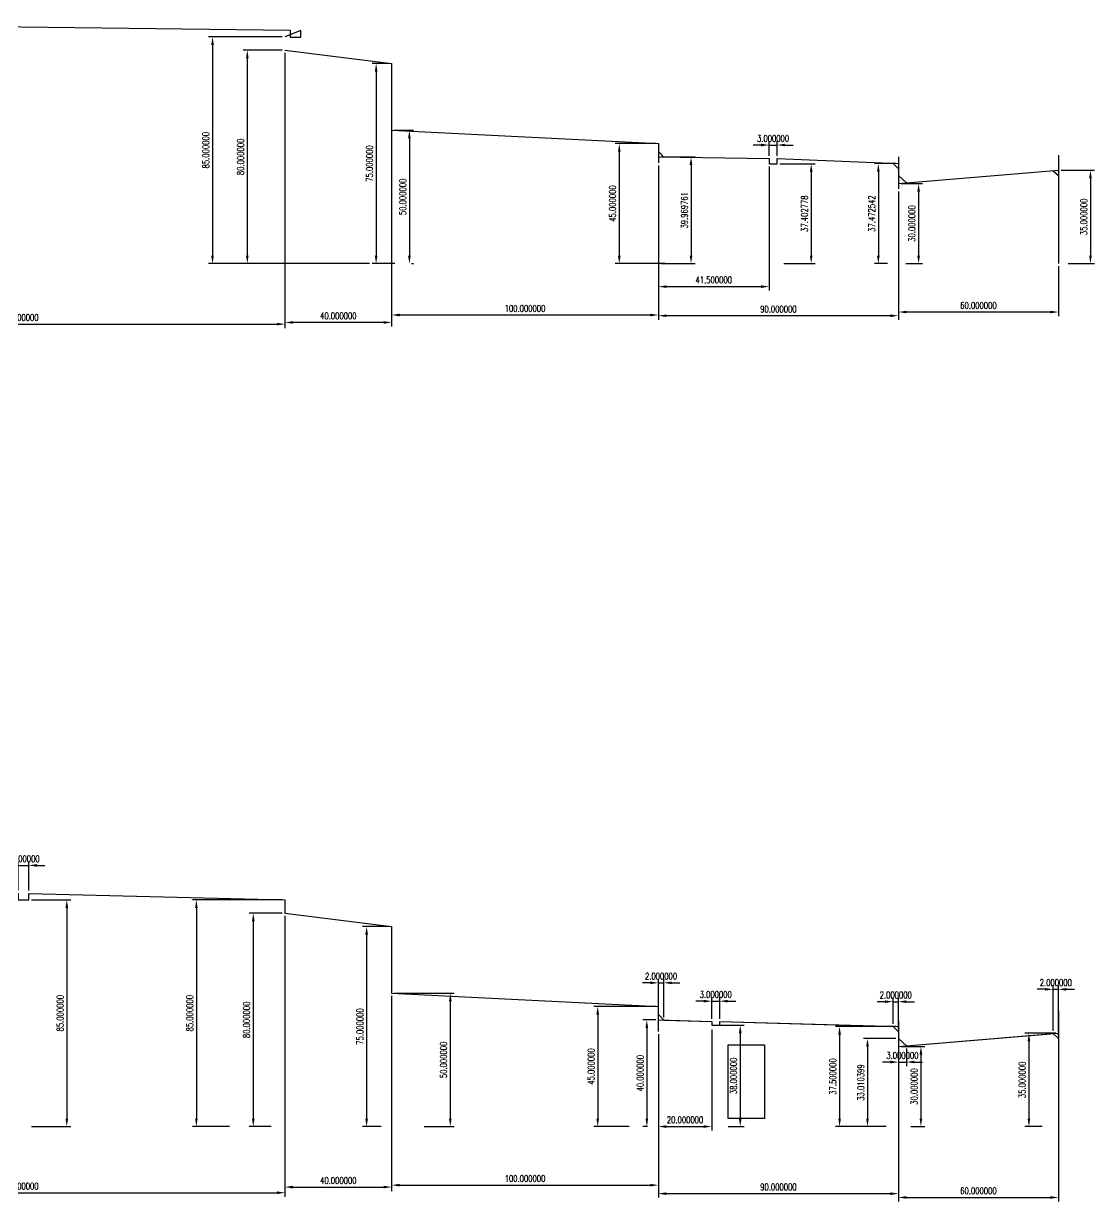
# Model space of a CAD drawing. Extents: x -2528 to 6089, y -2362 to 1067.
# Drawn here: x 472 to 873.5, y 624.9 to 1066.6 of the extents above; entities that cross this region are included whole.
import ezdxf

# ---------------------------------------------------------------- set-up
doc = ezdxf.new("R2010")
doc.units = 0
doc.header["$LTSCALE"] = 16
doc.header["$MEASUREMENT"] = 0
doc.layers.get('0').update_dxf_attribs({"linetype": 'CONTINUOUS'})
doc.layers.get('DEFPOINTS').update_dxf_attribs({"linetype": 'CONTINUOUS'})
doc.styles.add('ROMANS', font='ROMANS.shx', dxfattribs={"width": 0.75, "height": 2.5})
doc.dimstyles.new('STANDARD$0', dxfattribs={"dimtxt": 0.18, "dimasz": 3, "dimexe": 2, "dimexo": 1.25, "dimgap": 1.25, "dimtad": 1, "dimzin": 0, "dimdsep": 46, "dimtxsty": 'ROMANS', "dimcen": 0, "dimclrd": 2, "dimclre": 2, "dimclrt": 2, "dimadec": 0, "dimazin": 0, "dimtfac": 1, "dimtix": 1, "dimtofl": 0, "dimtmove": 0, "dimatfit": 1, "dimfxl": 0, "dimtvp": 1, "dimtolj": 1, "dimtzin": 0, "dimarcsym": 0})

# ---------------------------------------------------------------- blocks, each defined once
blk = doc.blocks.new('*D150')
at = {"color": 2, "linetype": 'ByBlock', "lineweight": -2, "transparency": 16777216}
for p, q in [((609, 1051.56), (602.68, 1051.56)), ((604.18, 1048.56), (604.18, 979.56)), ((611.24, 976.56), (602.68, 976.56))]:
    blk.add_line(p, q, dxfattribs=at)
at = {"color": 2, "transparency": 16777216}
for points in [[(603.68, 1048.56), (604.68, 1048.56), (604.18, 1051.56)], [(603.68, 979.56), (604.68, 979.56), (604.18, 976.56)]]:
    blk.add_solid(points, dxfattribs=at)
at = {"layer": 'DEFPOINTS', "color": 0, "transparency": 16777216}
for p in [(610, 1051.56), (604.18, 976.56), (612.24, 976.56)]:
    blk.add_point(p, dxfattribs=at)
at = {"color": 3, "transparency": 16777216, "insert": (601.68, 1014.06), "char_height": 2.5, "attachment_point": 5, "rotation": 90, "style": 'ROMANS'}
blk.add_mtext('\\A1;75.000000', dxfattribs=at)
blk = doc.blocks.new('*D151')
at = {"color": 2, "linetype": 'ByBlock', "lineweight": -2, "transparency": 16777216}
for p, q in [((611, 1026.56), (618.15, 1026.56)), ((616.65, 1023.56), (616.65, 979.56)), ((617.46, 976.56), (618.15, 976.56))]:
    blk.add_line(p, q, dxfattribs=at)
at = {"color": 2, "transparency": 16777216}
for points in [[(616.15, 1023.56), (617.15, 1023.56), (616.65, 1026.56)], [(616.15, 979.56), (617.15, 979.56), (616.65, 976.56)]]:
    blk.add_solid(points, dxfattribs=at)
at = {"layer": 'DEFPOINTS', "color": 0, "transparency": 16777216}
for p in [(610, 1026.56), (616.46, 976.56), (616.65, 976.56)]:
    blk.add_point(p, dxfattribs=at)
at = {"color": 3, "transparency": 16777216, "insert": (614.15, 1001.56), "char_height": 2.5, "attachment_point": 5, "rotation": 90, "style": 'ROMANS'}
blk.add_mtext('\\A1;50.000000', dxfattribs=at)
blk = doc.blocks.new('*D152')
at = {"color": 2, "linetype": 'ByBlock', "lineweight": -2, "transparency": 16777216}
for p, q in [((709, 1021.56), (693.84, 1021.56)), ((695.34, 1018.56), (695.34, 979.56)), ((712.56, 976.56), (693.84, 976.56))]:
    blk.add_line(p, q, dxfattribs=at)
at = {"color": 2, "transparency": 16777216}
for points in [[(694.84, 1018.56), (695.84, 1018.56), (695.34, 1021.56)], [(694.84, 979.56), (695.84, 979.56), (695.34, 976.56)]]:
    blk.add_solid(points, dxfattribs=at)
at = {"layer": 'DEFPOINTS', "color": 0, "transparency": 16777216}
for p in [(710, 1021.56), (695.34, 976.56), (713.56, 976.56)]:
    blk.add_point(p, dxfattribs=at)
at = {"color": 3, "transparency": 16777216, "insert": (692.84, 999.06), "char_height": 2.5, "attachment_point": 5, "rotation": 90, "style": 'ROMANS'}
blk.add_mtext('\\A1;45.000000', dxfattribs=at)
blk = doc.blocks.new('*D153')
at = {"color": 2, "linetype": 'ByBlock', "lineweight": -2, "transparency": 16777216}
for p, q in [((711, 1016.53), (723.74, 1016.53)), ((722.24, 1013.53), (722.24, 979.56)), ((711, 976.56), (723.74, 976.56))]:
    blk.add_line(p, q, dxfattribs=at)
at = {"color": 2, "transparency": 16777216}
for points in [[(721.74, 1013.53), (722.74, 1013.53), (722.24, 1016.53)], [(721.74, 979.56), (722.74, 979.56), (722.24, 976.56)]]:
    blk.add_solid(points, dxfattribs=at)
at = {"layer": 'DEFPOINTS', "color": 0, "transparency": 16777216}
for p in [(710, 1016.53), (710, 976.56), (722.24, 976.56)]:
    blk.add_point(p, dxfattribs=at)
at = {"color": 3, "transparency": 16777216, "insert": (719.74, 996.54), "char_height": 2.5, "attachment_point": 5, "rotation": 90, "style": 'ROMANS'}
blk.add_mtext('\\A1;39.969761', dxfattribs=at)
blk = doc.blocks.new('*D154')
at = {"color": 2, "linetype": 'ByBlock', "lineweight": -2, "transparency": 16777216}
for p, q in [((799, 1014.03), (790.97, 1014.03)), ((792.47, 1011.03), (792.47, 979.56)), ((795.87, 976.56), (790.97, 976.56))]:
    blk.add_line(p, q, dxfattribs=at)
at = {"color": 2, "transparency": 16777216}
for points in [[(791.97, 1011.03), (792.97, 1011.03), (792.47, 1014.03)], [(791.97, 979.56), (792.97, 979.56), (792.47, 976.56)]]:
    blk.add_solid(points, dxfattribs=at)
at = {"layer": 'DEFPOINTS', "color": 0, "transparency": 16777216}
for p in [(800, 1014.03), (792.47, 976.56), (796.87, 976.56)]:
    blk.add_point(p, dxfattribs=at)
at = {"color": 3, "transparency": 16777216, "insert": (789.97, 995.3), "char_height": 2.5, "attachment_point": 5, "rotation": 90, "style": 'ROMANS'}
blk.add_mtext('\\A1;37.472542', dxfattribs=at)
blk = doc.blocks.new('*D155')
at = {"color": 2, "linetype": 'ByBlock', "lineweight": -2, "transparency": 16777216}
for p, q in [((801, 1006.56), (809.07, 1006.56)), ((807.57, 1003.56), (807.57, 979.56)), ((802.8, 976.56), (809.07, 976.56))]:
    blk.add_line(p, q, dxfattribs=at)
at = {"color": 2, "transparency": 16777216}
for points in [[(807.07, 1003.56), (808.07, 1003.56), (807.57, 1006.56)], [(807.07, 979.56), (808.07, 979.56), (807.57, 976.56)]]:
    blk.add_solid(points, dxfattribs=at)
at = {"layer": 'DEFPOINTS', "color": 0, "transparency": 16777216}
for p in [(800, 1006.56), (801.8, 976.56), (807.57, 976.56)]:
    blk.add_point(p, dxfattribs=at)
at = {"color": 3, "transparency": 16777216, "insert": (805.07, 991.56), "char_height": 2.5, "attachment_point": 5, "rotation": 90, "style": 'ROMANS'}
blk.add_mtext('\\A1;30.000000', dxfattribs=at)
blk = doc.blocks.new('*D156')
at = {"color": 2, "linetype": 'ByBlock', "lineweight": -2, "transparency": 16777216}
for p, q in [((861, 1011.56), (873.49, 1011.56)), ((871.99, 1008.56), (871.99, 979.56)), ((863.59, 976.56), (873.49, 976.56))]:
    blk.add_line(p, q, dxfattribs=at)
at = {"color": 2, "transparency": 16777216}
for points in [[(871.49, 1008.56), (872.49, 1008.56), (871.99, 1011.56)], [(871.49, 979.56), (872.49, 979.56), (871.99, 976.56)]]:
    blk.add_solid(points, dxfattribs=at)
at = {"layer": 'DEFPOINTS', "color": 0, "transparency": 16777216}
for p in [(860, 1011.56), (862.59, 976.56), (871.99, 976.56)]:
    blk.add_point(p, dxfattribs=at)
at = {"color": 3, "transparency": 16777216, "insert": (869.49, 994.06), "char_height": 2.5, "attachment_point": 5, "rotation": 90, "style": 'ROMANS'}
blk.add_mtext('\\A1;35.000000', dxfattribs=at)
blk = doc.blocks.new('*D157')
at = {"color": 2, "linetype": 'ByBlock', "lineweight": -2, "transparency": 16777216}
for p, q in [((800, 1003.53), (800, 956.89)), ((860, 975.56), (860, 956.89)), ((857, 958.39), (803, 958.39))]:
    blk.add_line(p, q, dxfattribs=at)
at = {"color": 2, "transparency": 16777216}
for points in [[(803, 958.89), (803, 957.89), (800, 958.39)], [(857, 958.89), (857, 957.89), (860, 958.39)]]:
    blk.add_solid(points, dxfattribs=at)
at = {"layer": 'DEFPOINTS', "color": 0, "transparency": 16777216}
for p in [(800, 1004.53), (860, 976.56), (800, 958.39)]:
    blk.add_point(p, dxfattribs=at)
at = {"color": 3, "transparency": 16777216, "insert": (830, 960.89), "char_height": 2.5, "attachment_point": 5, "style": 'ROMANS'}
blk.add_mtext('\\A1;60.000000', dxfattribs=at)
blk = doc.blocks.new('*D158')
at = {"color": 2, "linetype": 'ByBlock', "lineweight": -2, "transparency": 16777216}
for p, q in [((710, 1013.34), (710, 955.51)), ((800, 1003.53), (800, 955.51)), ((797, 957.01), (713, 957.01))]:
    blk.add_line(p, q, dxfattribs=at)
at = {"color": 2, "transparency": 16777216}
for points in [[(713, 957.51), (713, 956.51), (710, 957.01)], [(797, 957.51), (797, 956.51), (800, 957.01)]]:
    blk.add_solid(points, dxfattribs=at)
at = {"layer": 'DEFPOINTS', "color": 0, "transparency": 16777216}
for p in [(710, 1014.34), (800, 1004.53), (710, 957.01)]:
    blk.add_point(p, dxfattribs=at)
at = {"color": 3, "transparency": 16777216, "insert": (755, 959.51), "char_height": 2.5, "attachment_point": 5, "style": 'ROMANS'}
blk.add_mtext('\\A1;90.000000', dxfattribs=at)
blk = doc.blocks.new('*D159')
at = {"color": 2, "linetype": 'ByBlock', "lineweight": -2, "transparency": 16777216}
for p, q in [((710, 1013.34), (710, 966.41)), ((751.5, 1012.96), (751.5, 966.41)), ((713, 967.91), (748.5, 967.91))]:
    blk.add_line(p, q, dxfattribs=at)
at = {"color": 2, "transparency": 16777216}
for points in [[(713, 968.41), (713, 967.41), (710, 967.91)], [(748.5, 968.41), (748.5, 967.41), (751.5, 967.91)]]:
    blk.add_solid(points, dxfattribs=at)
at = {"layer": 'DEFPOINTS', "color": 0, "transparency": 16777216}
for p in [(710, 1014.34), (751.5, 1013.96), (751.5, 967.91)]:
    blk.add_point(p, dxfattribs=at)
at = {"color": 3, "transparency": 16777216, "insert": (730.75, 970.41), "char_height": 2.5, "attachment_point": 5, "style": 'ROMANS'}
blk.add_mtext('\\A1;41.500000', dxfattribs=at)
blk = doc.blocks.new('*D160')
at = {"color": 2, "linetype": 'ByBlock', "lineweight": -2, "transparency": 16777216}
for p, q in [((748.5, 1021.01), (745.5, 1021.01)), ((751.5, 1017), (751.5, 1022.51)), ((751.5, 1021.01), (754.5, 1021.01)), ((754.5, 1016.92), (754.5, 1022.51)), ((757.5, 1021.01), (760.5, 1021.01))]:
    blk.add_line(p, q, dxfattribs=at)
at = {"color": 2, "transparency": 16777216}
for points in [[(748.5, 1021.51), (748.5, 1020.51), (751.5, 1021.01)], [(757.5, 1021.51), (757.5, 1020.51), (754.5, 1021.01)]]:
    blk.add_solid(points, dxfattribs=at)
at = {"layer": 'DEFPOINTS', "color": 0, "transparency": 16777216}
for p in [(754.5, 1021.01), (751.5, 1016), (754.5, 1015.92)]:
    blk.add_point(p, dxfattribs=at)
at = {"color": 3, "transparency": 16777216, "insert": (753, 1023.51), "char_height": 2.5, "attachment_point": 5, "style": 'ROMANS'}
blk.add_mtext('\\A1;3.000000', dxfattribs=at)
blk = doc.blocks.new('*D161')
at = {"color": 2, "linetype": 'ByBlock', "lineweight": -2, "transparency": 16777216}
for p, q in [((755.5, 1013.96), (768.79, 1013.96)), ((767.29, 1010.96), (767.29, 979.56)), ((757.01, 976.56), (768.79, 976.56))]:
    blk.add_line(p, q, dxfattribs=at)
at = {"color": 2, "transparency": 16777216}
for points in [[(766.79, 1010.96), (767.79, 1010.96), (767.29, 1013.96)], [(766.79, 979.56), (767.79, 979.56), (767.29, 976.56)]]:
    blk.add_solid(points, dxfattribs=at)
at = {"layer": 'DEFPOINTS', "color": 0, "transparency": 16777216}
for p in [(754.5, 1013.96), (756.01, 976.56), (767.29, 976.56)]:
    blk.add_point(p, dxfattribs=at)
at = {"color": 3, "transparency": 16777216, "insert": (764.79, 995.26), "char_height": 2.5, "attachment_point": 5, "rotation": 90, "style": 'ROMANS'}
blk.add_mtext('\\A1;37.402778', dxfattribs=at)
blk = doc.blocks.new('*D162')
at = {"color": 2, "linetype": 'ByBlock', "lineweight": -2, "transparency": 16777216}
for p, q in [((610, 1025.56), (610, 955.77)), ((710, 970.92), (710, 955.77)), ((707, 957.27), (613, 957.27))]:
    blk.add_line(p, q, dxfattribs=at)
at = {"color": 2, "transparency": 16777216}
for points in [[(613, 957.77), (613, 956.77), (610, 957.27)], [(707, 957.77), (707, 956.77), (710, 957.27)]]:
    blk.add_solid(points, dxfattribs=at)
at = {"layer": 'DEFPOINTS', "color": 0, "transparency": 16777216}
for p in [(610, 1026.56), (710, 971.92), (610, 957.27)]:
    blk.add_point(p, dxfattribs=at)
at = {"color": 3, "transparency": 16777216, "insert": (660, 959.77), "char_height": 2.5, "attachment_point": 5, "style": 'ROMANS'}
blk.add_mtext('\\A1;100.000000', dxfattribs=at)
blk = doc.blocks.new('*D163')
at = {"color": 2, "linetype": 'ByBlock', "lineweight": -2, "transparency": 16777216}
for p, q in [((570, 1055.56), (570, 952.99)), ((610, 1029.97), (610, 952.99)), ((607, 954.49), (573, 954.49))]:
    blk.add_line(p, q, dxfattribs=at)
at = {"color": 2, "transparency": 16777216}
for points in [[(573, 954.99), (573, 953.99), (570, 954.49)], [(607, 954.99), (607, 953.99), (610, 954.49)]]:
    blk.add_solid(points, dxfattribs=at)
at = {"layer": 'DEFPOINTS', "color": 0, "transparency": 16777216}
for p in [(570, 1056.56), (610, 1030.97), (570, 954.49)]:
    blk.add_point(p, dxfattribs=at)
at = {"color": 3, "transparency": 16777216, "insert": (590, 956.99), "char_height": 2.5, "attachment_point": 5, "style": 'ROMANS'}
blk.add_mtext('\\A1;40.000000', dxfattribs=at)
blk = doc.blocks.new('*D164')
at = {"color": 2, "linetype": 'ByBlock', "lineweight": -2, "transparency": 16777216}
for p, q in [((570, 1055.56), (570, 952.36)), ((370, 1050.56), (370, 952.36)), ((373, 953.86), (567, 953.86))]:
    blk.add_line(p, q, dxfattribs=at)
at = {"color": 2, "transparency": 16777216}
for points in [[(373, 954.36), (373, 953.36), (370, 953.86)], [(567, 954.36), (567, 953.36), (570, 953.86)]]:
    blk.add_solid(points, dxfattribs=at)
at = {"layer": 'DEFPOINTS', "color": 0, "transparency": 16777216}
for p in [(570, 1056.56), (370, 1051.56), (570, 953.86)]:
    blk.add_point(p, dxfattribs=at)
at = {"color": 3, "transparency": 16777216, "insert": (470, 956.36), "char_height": 2.5, "attachment_point": 5, "style": 'ROMANS'}
blk.add_mtext('\\A1;200.000000', dxfattribs=at)
blk = doc.blocks.new('*D170')
at = {"color": 2, "linetype": 'ByBlock', "lineweight": -2, "transparency": 16777216}
for p, q in [((569, 1056.56), (554.39, 1056.56)), ((555.89, 1053.56), (555.89, 979.56)), ((601.68, 976.56), (554.39, 976.56))]:
    blk.add_line(p, q, dxfattribs=at)
at = {"color": 2, "transparency": 16777216}
for points in [[(555.39, 1053.56), (556.39, 1053.56), (555.89, 1056.56)], [(555.39, 979.56), (556.39, 979.56), (555.89, 976.56)]]:
    blk.add_solid(points, dxfattribs=at)
at = {"layer": 'DEFPOINTS', "color": 0, "transparency": 16777216}
for p in [(570, 1056.56), (555.89, 976.56), (602.68, 976.56)]:
    blk.add_point(p, dxfattribs=at)
at = {"color": 3, "transparency": 16777216, "insert": (553.39, 1016.56), "char_height": 2.5, "attachment_point": 5, "rotation": 90, "style": 'ROMANS'}
blk.add_mtext('\\A1;80.000000', dxfattribs=at)
blk = doc.blocks.new('*D171')
at = {"color": 2, "linetype": 'ByBlock', "lineweight": -2, "transparency": 16777216}
for p, q in [((569, 1061.56), (541.34, 1061.56)), ((542.84, 1058.56), (542.84, 979.56)), ((577.04, 976.56), (541.34, 976.56))]:
    blk.add_line(p, q, dxfattribs=at)
at = {"color": 2, "transparency": 16777216}
for points in [[(542.34, 1058.56), (543.34, 1058.56), (542.84, 1061.56)], [(542.34, 979.56), (543.34, 979.56), (542.84, 976.56)]]:
    blk.add_solid(points, dxfattribs=at)
at = {"layer": 'DEFPOINTS', "color": 0, "transparency": 16777216}
for p in [(570, 1061.56), (542.84, 976.56), (578.04, 976.56)]:
    blk.add_point(p, dxfattribs=at)
at = {"color": 3, "transparency": 16777216, "insert": (540.34, 1019.06), "char_height": 2.5, "attachment_point": 5, "rotation": 90, "style": 'ROMANS'}
blk.add_mtext('\\A1;85.000000', dxfattribs=at)
blk = doc.blocks.new('*D175')
at = {"color": 2, "linetype": 'ByBlock', "lineweight": -2, "transparency": 16777216}
for p, q in [((570, 731.96), (570, 626.65)), ((370, 709.85), (370, 626.65)), ((373, 628.15), (567, 628.15))]:
    blk.add_line(p, q, dxfattribs=at)
at = {"color": 2, "transparency": 16777216}
for points in [[(373, 628.65), (373, 627.65), (370, 628.15)], [(567, 628.65), (567, 627.65), (570, 628.15)]]:
    blk.add_solid(points, dxfattribs=at)
at = {"layer": 'DEFPOINTS', "color": 0, "transparency": 16777216}
for p in [(570, 732.96), (370, 710.85), (570, 628.15)]:
    blk.add_point(p, dxfattribs=at)
at = {"color": 3, "transparency": 16777216, "insert": (470, 630.65), "char_height": 2.5, "attachment_point": 5, "style": 'ROMANS'}
blk.add_mtext('\\A1;200.000000', dxfattribs=at)
blk = doc.blocks.new('*D176')
at = {"color": 2, "linetype": 'ByBlock', "lineweight": -2, "transparency": 16777216}
for p, q in [((570, 704.54), (570, 628.77)), ((610, 701.96), (610, 628.77)), ((573, 630.27), (607, 630.27))]:
    blk.add_line(p, q, dxfattribs=at)
at = {"color": 2, "transparency": 16777216}
for points in [[(573, 630.77), (573, 629.77), (570, 630.27)], [(607, 630.77), (607, 629.77), (610, 630.27)]]:
    blk.add_solid(points, dxfattribs=at)
at = {"layer": 'DEFPOINTS', "color": 0, "transparency": 16777216}
for p in [(570, 705.54), (610, 702.96), (610, 630.27)]:
    blk.add_point(p, dxfattribs=at)
at = {"color": 3, "transparency": 16777216, "insert": (590, 632.77), "char_height": 2.5, "attachment_point": 5, "style": 'ROMANS'}
blk.add_mtext('\\A1;40.000000', dxfattribs=at)
blk = doc.blocks.new('*D177')
at = {"color": 2, "linetype": 'ByBlock', "lineweight": -2, "transparency": 16777216}
for p, q in [((610, 691.12), (610, 629.48)), ((710, 687.55), (710, 629.48)), ((613, 630.98), (707, 630.98))]:
    blk.add_line(p, q, dxfattribs=at)
at = {"color": 2, "transparency": 16777216}
for points in [[(613, 631.48), (613, 630.48), (610, 630.98)], [(707, 631.48), (707, 630.48), (710, 630.98)]]:
    blk.add_solid(points, dxfattribs=at)
at = {"layer": 'DEFPOINTS', "color": 0, "transparency": 16777216}
for p in [(610, 692.12), (710, 688.55), (710, 630.98)]:
    blk.add_point(p, dxfattribs=at)
at = {"color": 3, "transparency": 16777216, "insert": (660, 633.48), "char_height": 2.5, "attachment_point": 5, "style": 'ROMANS'}
blk.add_mtext('\\A1;100.000000', dxfattribs=at)
blk = doc.blocks.new('*D178')
at = {"color": 2, "linetype": 'ByBlock', "lineweight": -2, "transparency": 16777216}
for p, q in [((800, 680.97), (800, 626.3)), ((710, 677.33), (710, 626.3)), ((713, 627.8), (797, 627.8))]:
    blk.add_line(p, q, dxfattribs=at)
at = {"color": 2, "transparency": 16777216}
for points in [[(713, 628.3), (713, 627.3), (710, 627.8)], [(797, 628.3), (797, 627.3), (800, 627.8)]]:
    blk.add_solid(points, dxfattribs=at)
at = {"layer": 'DEFPOINTS', "color": 0, "transparency": 16777216}
for p in [(800, 681.97), (710, 678.33), (800, 627.8)]:
    blk.add_point(p, dxfattribs=at)
at = {"color": 3, "transparency": 16777216, "insert": (755, 630.3), "char_height": 2.5, "attachment_point": 5, "style": 'ROMANS'}
blk.add_mtext('\\A1;90.000000', dxfattribs=at)
blk = doc.blocks.new('*D179')
at = {"color": 2, "linetype": 'ByBlock', "lineweight": -2, "transparency": 16777216}
for p, q in [((800, 666.73), (800, 624.88)), ((860, 666.73), (860, 624.88)), ((803, 626.38), (857, 626.38))]:
    blk.add_line(p, q, dxfattribs=at)
at = {"color": 2, "transparency": 16777216}
for points in [[(803, 626.88), (803, 625.88), (800, 626.38)], [(857, 626.88), (857, 625.88), (860, 626.38)]]:
    blk.add_solid(points, dxfattribs=at)
at = {"layer": 'DEFPOINTS', "color": 0, "transparency": 16777216}
for p in [(800, 667.73), (860, 667.73), (860, 626.38)]:
    blk.add_point(p, dxfattribs=at)
at = {"color": 3, "transparency": 16777216, "insert": (830, 628.88), "char_height": 2.5, "attachment_point": 5, "style": 'ROMANS'}
blk.add_mtext('\\A1;60.000000', dxfattribs=at)
blk = doc.blocks.new('*D182')
at = {"color": 2, "linetype": 'ByBlock', "lineweight": -2, "transparency": 16777216}
for p, q in [((730, 689.37), (730, 651.46)), ((710, 677.33), (710, 651.46)), ((713, 652.96), (727, 652.96))]:
    blk.add_line(p, q, dxfattribs=at)
at = {"color": 2, "transparency": 16777216}
for points in [[(713, 653.46), (713, 652.46), (710, 652.96)], [(727, 653.46), (727, 652.46), (730, 652.96)]]:
    blk.add_solid(points, dxfattribs=at)
at = {"layer": 'DEFPOINTS', "color": 0, "transparency": 16777216}
for p in [(730, 690.37), (710, 678.33), (730, 652.96)]:
    blk.add_point(p, dxfattribs=at)
at = {"color": 3, "transparency": 16777216, "insert": (720, 655.46), "char_height": 2.5, "attachment_point": 5, "style": 'ROMANS'}
blk.add_mtext('\\A1;20.000000', dxfattribs=at)
blk = doc.blocks.new('*D190')
at = {"color": 2, "linetype": 'ByBlock', "lineweight": -2, "transparency": 16777216}
for p, q in [((475, 737.96), (489.71, 737.96)), ((488.21, 734.96), (488.21, 655.96)), ((475, 652.96), (489.71, 652.96))]:
    blk.add_line(p, q, dxfattribs=at)
at = {"color": 2, "transparency": 16777216}
for points in [[(487.71, 734.96), (488.71, 734.96), (488.21, 737.96)], [(487.71, 655.96), (488.71, 655.96), (488.21, 652.96)]]:
    blk.add_solid(points, dxfattribs=at)
at = {"layer": 'DEFPOINTS', "color": 0, "transparency": 16777216}
for p in [(474, 737.96), (474, 652.96), (488.21, 652.96)]:
    blk.add_point(p, dxfattribs=at)
at = {"color": 3, "transparency": 16777216, "insert": (485.71, 695.46), "char_height": 2.5, "attachment_point": 5, "rotation": 90, "style": 'ROMANS'}
blk.add_mtext('\\A1;85.000000', dxfattribs=at)
blk = doc.blocks.new('*D191')
at = {"color": 2, "linetype": 'ByBlock', "lineweight": -2, "transparency": 16777216}
for p, q in [((569, 737.96), (535.29, 737.96)), ((536.79, 734.96), (536.79, 655.96)), ((549.16, 652.96), (535.29, 652.96))]:
    blk.add_line(p, q, dxfattribs=at)
at = {"color": 2, "transparency": 16777216}
for points in [[(536.29, 734.96), (537.29, 734.96), (536.79, 737.96)], [(536.29, 655.96), (537.29, 655.96), (536.79, 652.96)]]:
    blk.add_solid(points, dxfattribs=at)
at = {"layer": 'DEFPOINTS', "color": 0, "transparency": 16777216}
for p in [(570, 737.96), (536.79, 652.96), (550.16, 652.96)]:
    blk.add_point(p, dxfattribs=at)
at = {"color": 3, "transparency": 16777216, "insert": (534.29, 695.46), "char_height": 2.5, "attachment_point": 5, "rotation": 90, "style": 'ROMANS'}
blk.add_mtext('\\A1;85.000000', dxfattribs=at)
blk = doc.blocks.new('*D192')
at = {"color": 2, "linetype": 'ByBlock', "lineweight": -2, "transparency": 16777216}
for p, q in [((569, 732.96), (556.63, 732.96)), ((558.13, 729.96), (558.13, 655.96)), ((564.84, 652.96), (556.63, 652.96))]:
    blk.add_line(p, q, dxfattribs=at)
at = {"color": 2, "transparency": 16777216}
for points in [[(557.63, 729.96), (558.63, 729.96), (558.13, 732.96)], [(557.63, 655.96), (558.63, 655.96), (558.13, 652.96)]]:
    blk.add_solid(points, dxfattribs=at)
at = {"layer": 'DEFPOINTS', "color": 0, "transparency": 16777216}
for p in [(570, 732.96), (558.13, 652.96), (565.84, 652.96)]:
    blk.add_point(p, dxfattribs=at)
at = {"color": 3, "transparency": 16777216, "insert": (555.63, 692.96), "char_height": 2.5, "attachment_point": 5, "rotation": 90, "style": 'ROMANS'}
blk.add_mtext('\\A1;80.000000', dxfattribs=at)
blk = doc.blocks.new('*D193')
at = {"color": 2, "linetype": 'ByBlock', "lineweight": -2, "transparency": 16777216}
for p, q in [((609, 727.96), (599.13, 727.96)), ((600.63, 724.96), (600.63, 655.96)), ((606.05, 652.96), (599.13, 652.96))]:
    blk.add_line(p, q, dxfattribs=at)
at = {"color": 2, "transparency": 16777216}
for points in [[(600.13, 724.96), (601.13, 724.96), (600.63, 727.96)], [(600.13, 655.96), (601.13, 655.96), (600.63, 652.96)]]:
    blk.add_solid(points, dxfattribs=at)
at = {"layer": 'DEFPOINTS', "color": 0, "transparency": 16777216}
for p in [(610, 727.96), (600.63, 652.96), (607.05, 652.96)]:
    blk.add_point(p, dxfattribs=at)
at = {"color": 3, "transparency": 16777216, "insert": (598.13, 690.46), "char_height": 2.5, "attachment_point": 5, "rotation": 90, "style": 'ROMANS'}
blk.add_mtext('\\A1;75.000000', dxfattribs=at)
blk = doc.blocks.new('*D194')
at = {"color": 2, "linetype": 'ByBlock', "lineweight": -2, "transparency": 16777216}
for p, q in [((611, 702.96), (633.49, 702.96)), ((631.99, 699.96), (631.99, 655.96)), ((622.19, 652.96), (633.49, 652.96))]:
    blk.add_line(p, q, dxfattribs=at)
at = {"color": 2, "transparency": 16777216}
for points in [[(631.49, 699.96), (632.49, 699.96), (631.99, 702.96)], [(631.49, 655.96), (632.49, 655.96), (631.99, 652.96)]]:
    blk.add_solid(points, dxfattribs=at)
at = {"layer": 'DEFPOINTS', "color": 0, "transparency": 16777216}
for p in [(610, 702.96), (621.19, 652.96), (631.99, 652.96)]:
    blk.add_point(p, dxfattribs=at)
at = {"color": 3, "transparency": 16777216, "insert": (629.49, 677.96), "char_height": 2.5, "attachment_point": 5, "rotation": 90, "style": 'ROMANS'}
blk.add_mtext('\\A1;50.000000', dxfattribs=at)
blk = doc.blocks.new('*D195')
at = {"color": 2, "linetype": 'ByBlock', "lineweight": -2, "transparency": 16777216}
for p, q in [((709, 697.96), (685.75, 697.96)), ((687.25, 694.96), (687.25, 655.96)), ((699.1, 652.96), (685.75, 652.96))]:
    blk.add_line(p, q, dxfattribs=at)
at = {"color": 2, "transparency": 16777216}
for points in [[(686.75, 694.96), (687.75, 694.96), (687.25, 697.96)], [(686.75, 655.96), (687.75, 655.96), (687.25, 652.96)]]:
    blk.add_solid(points, dxfattribs=at)
at = {"layer": 'DEFPOINTS', "color": 0, "transparency": 16777216}
for p in [(710, 697.96), (687.25, 652.96), (700.1, 652.96)]:
    blk.add_point(p, dxfattribs=at)
at = {"color": 3, "transparency": 16777216, "insert": (684.75, 675.46), "char_height": 2.5, "attachment_point": 5, "rotation": 90, "style": 'ROMANS'}
blk.add_mtext('\\A1;45.000000', dxfattribs=at)
blk = doc.blocks.new('*D196')
at = {"color": 2, "linetype": 'ByBlock', "lineweight": -2, "transparency": 16777216}
for p, q in [((709, 692.96), (704.17, 692.96)), ((705.67, 689.96), (705.67, 655.96)), ((705.98, 652.96), (704.17, 652.96))]:
    blk.add_line(p, q, dxfattribs=at)
at = {"color": 2, "transparency": 16777216}
for points in [[(705.17, 689.96), (706.17, 689.96), (705.67, 692.96)], [(705.17, 655.96), (706.17, 655.96), (705.67, 652.96)]]:
    blk.add_solid(points, dxfattribs=at)
at = {"layer": 'DEFPOINTS', "color": 0, "transparency": 16777216}
for p in [(710, 692.96), (705.67, 652.96), (706.98, 652.96)]:
    blk.add_point(p, dxfattribs=at)
at = {"color": 3, "transparency": 16777216, "insert": (703.17, 672.96), "char_height": 2.5, "attachment_point": 5, "rotation": 90, "style": 'ROMANS'}
blk.add_mtext('\\A1;40.000000', dxfattribs=at)
blk = doc.blocks.new('*D197')
at = {"color": 2, "linetype": 'ByBlock', "lineweight": -2, "transparency": 16777216}
for p, q in [((732.92, 690.96), (742.2, 690.96)), ((740.7, 687.96), (740.7, 655.96)), ((736.12, 652.96), (742.2, 652.96))]:
    blk.add_line(p, q, dxfattribs=at)
at = {"color": 2, "transparency": 16777216}
for points in [[(740.2, 687.96), (741.2, 687.96), (740.7, 690.96)], [(740.2, 655.96), (741.2, 655.96), (740.7, 652.96)]]:
    blk.add_solid(points, dxfattribs=at)
at = {"layer": 'DEFPOINTS', "color": 0, "transparency": 16777216}
for p in [(731.92, 690.96), (735.12, 652.96), (740.7, 652.96)]:
    blk.add_point(p, dxfattribs=at)
at = {"color": 3, "transparency": 16777216, "insert": (738.2, 671.96), "char_height": 2.5, "attachment_point": 5, "rotation": 90, "style": 'ROMANS'}
blk.add_mtext('\\A1;38.000000', dxfattribs=at)
blk = doc.blocks.new('*D198')
at = {"color": 2, "linetype": 'ByBlock', "lineweight": -2, "transparency": 16777216}
for p, q in [((799, 685.97), (786.9, 685.97)), ((788.4, 682.97), (788.4, 655.96)), ((795.41, 652.96), (786.9, 652.96))]:
    blk.add_line(p, q, dxfattribs=at)
at = {"color": 2, "transparency": 16777216}
for points in [[(787.9, 682.97), (788.9, 682.97), (788.4, 685.97)], [(787.9, 655.96), (788.9, 655.96), (788.4, 652.96)]]:
    blk.add_solid(points, dxfattribs=at)
at = {"layer": 'DEFPOINTS', "color": 0, "transparency": 16777216}
for p in [(800, 685.97), (788.4, 652.96), (796.41, 652.96)]:
    blk.add_point(p, dxfattribs=at)
at = {"color": 3, "transparency": 16777216, "insert": (785.9, 669.47), "char_height": 2.5, "attachment_point": 5, "rotation": 90, "style": 'ROMANS'}
blk.add_mtext('\\A1;33.010399', dxfattribs=at)
blk = doc.blocks.new('*D199')
at = {"color": 2, "linetype": 'ByBlock', "lineweight": -2, "transparency": 16777216}
for p, q in [((801, 682.96), (809.93, 682.96)), ((808.43, 679.96), (808.43, 655.96)), ((804.66, 652.96), (809.93, 652.96))]:
    blk.add_line(p, q, dxfattribs=at)
at = {"color": 2, "transparency": 16777216}
for points in [[(807.93, 679.96), (808.93, 679.96), (808.43, 682.96)], [(807.93, 655.96), (808.93, 655.96), (808.43, 652.96)]]:
    blk.add_solid(points, dxfattribs=at)
at = {"layer": 'DEFPOINTS', "color": 0, "transparency": 16777216}
for p in [(800, 682.96), (803.66, 652.96), (808.43, 652.96)]:
    blk.add_point(p, dxfattribs=at)
at = {"color": 3, "transparency": 16777216, "insert": (805.93, 667.96), "char_height": 2.5, "attachment_point": 5, "rotation": 90, "style": 'ROMANS'}
blk.add_mtext('\\A1;30.000000', dxfattribs=at)
blk = doc.blocks.new('*D200')
at = {"color": 2, "linetype": 'ByBlock', "lineweight": -2, "transparency": 16777216}
for p, q in [((859, 687.96), (847.41, 687.96)), ((848.91, 684.96), (848.91, 655.96)), ((853.9, 652.96), (847.41, 652.96))]:
    blk.add_line(p, q, dxfattribs=at)
at = {"color": 2, "transparency": 16777216}
for points in [[(848.41, 684.96), (849.41, 684.96), (848.91, 687.96)], [(848.41, 655.96), (849.41, 655.96), (848.91, 652.96)]]:
    blk.add_solid(points, dxfattribs=at)
at = {"layer": 'DEFPOINTS', "color": 0, "transparency": 16777216}
for p in [(860, 687.96), (848.91, 652.96), (854.9, 652.96)]:
    blk.add_point(p, dxfattribs=at)
at = {"color": 3, "transparency": 16777216, "insert": (846.41, 670.46), "char_height": 2.5, "attachment_point": 5, "rotation": 90, "style": 'ROMANS'}
blk.add_mtext('\\A1;35.000000', dxfattribs=at)
blk = doc.blocks.new('*D201')
at = {"color": 2, "linetype": 'ByBlock', "lineweight": -2, "transparency": 16777216}
for p, q in [((799, 690.46), (776.44, 690.46)), ((777.94, 687.46), (777.94, 655.96)), ((795.41, 652.96), (776.44, 652.96))]:
    blk.add_line(p, q, dxfattribs=at)
at = {"color": 2, "transparency": 16777216}
for points in [[(777.44, 687.46), (778.44, 687.46), (777.94, 690.46)], [(777.44, 655.96), (778.44, 655.96), (777.94, 652.96)]]:
    blk.add_solid(points, dxfattribs=at)
at = {"layer": 'DEFPOINTS', "color": 0, "transparency": 16777216}
for p in [(800, 690.46), (777.94, 652.96), (796.41, 652.96)]:
    blk.add_point(p, dxfattribs=at)
at = {"color": 3, "transparency": 16777216, "insert": (775.44, 671.71), "char_height": 2.5, "attachment_point": 5, "rotation": 90, "style": 'ROMANS'}
blk.add_mtext('\\A1;37.500000', dxfattribs=at)
blk = doc.blocks.new('*D208')
at = {"color": 2, "linetype": 'ByBlock', "lineweight": -2, "transparency": 16777216}
for p, q in [((467, 750.88), (464, 750.88)), ((470, 741.46), (470, 752.38)), ((470, 750.88), (474, 750.88)), ((474, 741.46), (474, 752.38)), ((477, 750.88), (480, 750.88))]:
    blk.add_line(p, q, dxfattribs=at)
at = {"color": 2, "transparency": 16777216}
for points in [[(467, 751.38), (467, 750.38), (470, 750.88)], [(477, 751.38), (477, 750.38), (474, 750.88)]]:
    blk.add_solid(points, dxfattribs=at)
at = {"layer": 'DEFPOINTS', "color": 0, "transparency": 16777216}
for p in [(474, 750.88), (470, 740.46), (474, 740.46)]:
    blk.add_point(p, dxfattribs=at)
at = {"color": 3, "transparency": 16777216, "insert": (472, 753.38), "char_height": 2.5, "attachment_point": 5, "style": 'ROMANS'}
blk.add_mtext('\\A1;4.000000', dxfattribs=at)
blk = doc.blocks.new('*D209')
at = {"color": 2, "linetype": 'ByBlock', "lineweight": -2, "transparency": 16777216}
for p, q in [((707, 706.86), (704, 706.86)), ((710, 695.96), (710, 708.36)), ((710, 706.86), (712, 706.86)), ((712, 693.91), (712, 708.36)), ((715, 706.86), (718, 706.86))]:
    blk.add_line(p, q, dxfattribs=at)
at = {"color": 2, "transparency": 16777216}
for points in [[(707, 707.36), (707, 706.36), (710, 706.86)], [(715, 707.36), (715, 706.36), (712, 706.86)]]:
    blk.add_solid(points, dxfattribs=at)
at = {"layer": 'DEFPOINTS', "color": 0, "transparency": 16777216}
for p in [(712, 706.86), (710, 694.96), (712, 692.91)]:
    blk.add_point(p, dxfattribs=at)
at = {"color": 3, "transparency": 16777216, "insert": (711, 709.36), "char_height": 2.5, "attachment_point": 5, "style": 'ROMANS'}
blk.add_mtext('\\A1;2.000000', dxfattribs=at)
blk = doc.blocks.new('*D210')
at = {"color": 2, "linetype": 'ByBlock', "lineweight": -2, "transparency": 16777216}
for p, q in [((727, 699.98), (724, 699.98)), ((730, 693.41), (730, 701.48)), ((730, 699.98), (733, 699.98)), ((733, 693.41), (733, 701.48)), ((736, 699.98), (739, 699.98))]:
    blk.add_line(p, q, dxfattribs=at)
at = {"color": 2, "transparency": 16777216}
for points in [[(727, 700.48), (727, 699.48), (730, 699.98)], [(736, 700.48), (736, 699.48), (733, 699.98)]]:
    blk.add_solid(points, dxfattribs=at)
at = {"layer": 'DEFPOINTS', "color": 0, "transparency": 16777216}
for p in [(733, 699.98), (730, 692.41), (733, 692.41)]:
    blk.add_point(p, dxfattribs=at)
at = {"color": 3, "transparency": 16777216, "insert": (731.5, 702.48), "char_height": 2.5, "attachment_point": 5, "style": 'ROMANS'}
blk.add_mtext('\\A1;3.000000', dxfattribs=at)
blk = doc.blocks.new('*D211')
at = {"color": 2, "linetype": 'ByBlock', "lineweight": -2, "transparency": 16777216}
for p, q in [((795, 699.79), (792, 699.79)), ((798, 691.52), (798, 701.29)), ((798, 699.79), (800, 699.79)), ((800, 689.46), (800, 701.29)), ((803, 699.79), (806, 699.79))]:
    blk.add_line(p, q, dxfattribs=at)
at = {"color": 2, "transparency": 16777216}
for points in [[(795, 700.29), (795, 699.29), (798, 699.79)], [(803, 700.29), (803, 699.29), (800, 699.79)]]:
    blk.add_solid(points, dxfattribs=at)
at = {"layer": 'DEFPOINTS', "color": 0, "transparency": 16777216}
for p in [(800, 699.79), (798, 690.52), (800, 688.46)]:
    blk.add_point(p, dxfattribs=at)
at = {"color": 3, "transparency": 16777216, "insert": (799, 702.29), "char_height": 2.5, "attachment_point": 5, "style": 'ROMANS'}
blk.add_mtext('\\A1;2.000000', dxfattribs=at)
blk = doc.blocks.new('*D212')
at = {"color": 2, "linetype": 'ByBlock', "lineweight": -2, "transparency": 16777216}
for p, q in [((800, 684.97), (800, 675.66)), ((803, 682.21), (803, 675.66)), ((797, 677.16), (794, 677.16)), ((800, 677.16), (803, 677.16)), ((806, 677.16), (809, 677.16))]:
    blk.add_line(p, q, dxfattribs=at)
at = {"color": 2, "transparency": 16777216}
for points in [[(797, 677.66), (797, 676.66), (800, 677.16)], [(806, 677.66), (806, 676.66), (803, 677.16)]]:
    blk.add_solid(points, dxfattribs=at)
at = {"layer": 'DEFPOINTS', "color": 0, "transparency": 16777216}
for p in [(800, 685.97), (803, 683.21), (803, 677.16)]:
    blk.add_point(p, dxfattribs=at)
at = {"color": 3, "transparency": 16777216, "insert": (801.5, 679.66), "char_height": 2.5, "attachment_point": 5, "style": 'ROMANS'}
blk.add_mtext('\\A1;3.000000', dxfattribs=at)
blk = doc.blocks.new('*D213')
at = {"color": 2, "linetype": 'ByBlock', "lineweight": -2, "transparency": 16777216}
for p, q in [((855, 704.42), (852, 704.42)), ((858, 688.8), (858, 705.92)), ((858, 704.42), (860, 704.42)), ((860, 686.96), (860, 705.92)), ((863, 704.42), (866, 704.42))]:
    blk.add_line(p, q, dxfattribs=at)
at = {"color": 2, "transparency": 16777216}
for points in [[(855, 704.92), (855, 703.92), (858, 704.42)], [(863, 704.92), (863, 703.92), (860, 704.42)]]:
    blk.add_solid(points, dxfattribs=at)
at = {"layer": 'DEFPOINTS', "color": 0, "transparency": 16777216}
for p in [(860, 704.42), (858, 687.8), (860, 685.96)]:
    blk.add_point(p, dxfattribs=at)
at = {"color": 3, "transparency": 16777216, "insert": (859, 706.92), "char_height": 2.5, "attachment_point": 5, "style": 'ROMANS'}
blk.add_mtext('\\A1;2.000000', dxfattribs=at)

msp = doc.modelspace()

# ---------------------------------------------------------------- linework, layer by layer
at = {"color": 0}
for p, q in [((610, 1051.5598876), (610, 1026.5598876)), ((710, 1021.5598876), (710, 1014.3440249)), ((800, 1016.6372683), (800, 1004.5274619)), ((860, 1017.182931), (860, 976.5598876)), ((570, 737.9631511), (570, 732.9631511)), ((610, 727.9631511), (610, 702.9631511)), ((710, 688.5521421), (710, 699.5341991)), ((860, 696.3013479), (860, 652.9631511)), ((800, 692.5658998), (800, 681.9676225))]:
    msp.add_line(p, q, dxfattribs=at)
for points in [[(370, 1066.5598876), (572, 1064.0598876)], [(576, 1063.9598876), (570, 1061.5598876)], [(572, 1064.0598876), (572, 1061.5098876), (576, 1061.5098876), (576, 1063.9598876)], [(572, 1064.0598876), (572, 1061.5098876), (576, 1061.5098876), (576, 1063.9598876)], [(572, 1064.0598876), (572, 1061.5098876), (576, 1061.5098876), (576, 1063.9598876)], [(572, 1064.0598876), (572, 1061.5098876), (576, 1061.5098876), (576, 1063.9598876)], [(572, 1064.0598876), (572, 1061.5098876), (576, 1061.5098876), (576, 1063.9598876)], [(572, 1064.0598876), (572, 1061.5098876), (576, 1061.5098876), (576, 1063.9598876)], [(570, 1056.5598876), (610, 1051.5598876)], [(610, 1026.5598876), (710, 1021.5598876)], [(710, 1018.5606591), (712, 1016.504332)], [(710, 1018.5606591), (712, 1016.504332)], [(710, 1018.5606591), (712, 1016.504332)], [(710, 1018.5606591), (712, 1016.504332)], [(710, 1016.5296485), (751.5, 1016.004332)], [(751.5, 1016.004332), (751.5, 1013.9626654), (754.5, 1013.9626654), (754.5, 1015.9209987)], [(751.5, 1016.004332), (751.5, 1013.9626654), (754.5, 1013.9626654), (754.5, 1015.9209987)], [(751.5, 1016.004332), (751.5, 1013.9626654), (754.5, 1013.9626654), (754.5, 1015.9209987)], [(751.5, 1016.004332), (751.5, 1013.9626654), (754.5, 1013.9626654), (754.5, 1015.9209987)], [(754.5, 1015.9209987), (800, 1014.0324291)], [(798, 1014.1154432), (800, 1012.0591161)], [(798, 1014.1154432), (800, 1012.0591161)], [(798, 1014.1154432), (800, 1012.0591161)], [(798, 1014.1154432), (800, 1012.0591161)], [(800, 1006.5598876), (860, 1011.5598876)], [(800, 1009.5702862), (803, 1006.8098876)], [(800, 1009.5702862), (803, 1006.8098876)], [(800, 1009.5702862), (803, 1006.8098876)], [(800, 1009.5702862), (803, 1006.8098876)], [(858, 1011.3932209), (860, 1009.5529552)], [(858, 1011.3932209), (860, 1009.5529552)], [(858, 1011.3932209), (860, 1009.5529552)], [(858, 1011.3932209), (860, 1009.5529552)], [(470, 740.4631511), (470, 737.9631511), (474, 737.9631511), (474, 740.3631511)], [(470, 740.4631511), (470, 737.9631511), (474, 737.9631511), (474, 740.3631511)], [(474, 740.3631511), (570, 737.9631511)], [(474, 740.3631511), (570, 737.9631511)], [(474, 740.3631511), (570, 737.9631511)], [(570, 732.9631511), (610, 727.9631511)], [(570, 732.9631511), (610, 727.9631511)], [(570, 732.9631511), (610, 727.9631511)], [(610, 702.9631511), (710, 697.9631511)], [(610, 702.9631511), (710, 697.9631511)], [(610, 702.9631511), (710, 697.9631511)], [(710, 694.9639226), (712, 692.9075956)], [(710, 694.9639226), (712, 692.9075956)], [(710, 694.9639226), (712, 692.9075956)], [(710, 692.9631511), (730, 692.4075956)], [(712, 692.9075956), (730, 692.4075956)], [(712, 692.9075956), (730, 692.4075956)], [(730, 692.4075956), (730, 690.9631511), (733, 690.9631511), (733, 692.3242622)], [(730, 692.4075956), (730, 690.9631511), (733, 690.9631511), (733, 692.3242622)], [(733, 692.3242622), (800, 690.4631511)], [(733, 692.3242622), (798, 690.5187067)], [(733, 692.3242622), (798, 690.5187067)], [(798, 690.5187067), (800, 688.4623797)], [(798, 690.5187067), (800, 688.4623797)], [(798, 690.5187067), (800, 688.4623797)], [(800, 682.9631511), (860, 687.9631511)], [(800, 685.9735498), (803, 683.2131511)], [(800, 685.9735498), (803, 683.2131511)], [(800, 685.9735498), (803, 683.2131511)], [(803, 683.2131511), (858, 687.7964845)], [(803, 683.2131511), (858, 687.7964845)], [(858, 687.7964845), (860, 685.9562187)], [(858, 687.7964845), (860, 685.9562187)], [(858, 687.7964845), (860, 685.9562187)]]:
    msp.add_lwpolyline(points, dxfattribs=at)
at = {"color": 6}
msp.add_lwpolyline([(736.137128, 683.640045), (749.8360708, 683.640045), (749.8360708, 655.9563218), (736.137128, 655.9563218)], close=True, dxfattribs=at)

# ---------------------------------------------------------------- dimensions: what is measured, and where the dimension line sits
at = {"color": 0}
for base, p1, p2, picture, middle in [((542.8395995, 976.5598876), (570, 1061.5598876), (578.0367241, 976.5598876), '*D171', (540.3395995, 1019.0598876)), ((555.8886849, 976.5598876), (570, 1056.5598876), (602.6847634, 976.5598876), '*D170', (553.3886849, 1016.5598876)), ((604.1847634, 976.5598876), (610, 1051.5598876), (612.2389052, 976.5598876), '*D150', (601.6847634, 1014.0598876)), ((616.6495096, 976.5598876), (610, 1026.5598876), (616.4577529, 976.5598876), '*D151', (614.1495096, 1001.5598876)), ((695.3427843, 976.5598876), (710, 1021.5598876), (713.5604918, 976.5598876), '*D152', (692.8427843, 999.0598876)), ((722.2418107, 976.5598876), (710, 1016.5296485), (710, 976.5598876), '*D153', (719.7418107, 996.544768)), ((767.2948797, 976.5598876), (754.5, 1013.9626654), (756.0147432, 976.5598876), '*D161', (764.7948797, 995.2612765)), ((792.4698415214, 976.5598875951), (800, 1014.0324291022), (796.8658790224, 976.5598875951), '*D154', (789.9698415214, 995.2961583486)), ((871.9879891, 976.5598876), (860, 1011.5598876), (862.5878786, 976.5598876), '*D156', (869.4879891, 994.0598876)), ((807.5658899, 976.5598876), (800, 1006.5598876), (801.8004886, 976.5598876), '*D155', (805.0658899, 991.5598876)), ((488.2124899, 652.9631511), (474, 737.9631511), (474, 652.9631511), '*D190', (485.7124899, 695.4631511)), ((536.7926029, 652.9631511), (570, 737.9631511), (550.1585572, 652.9631511), '*D191', (534.2926029, 695.4631511)), ((558.1267122, 652.9631511), (570, 732.9631511), (565.8378396, 652.9631511), '*D192', (555.6267122, 692.9631511)), ((600.6285572, 652.9631511), (610, 727.9631511), (607.0544867, 652.9631511), '*D193', (598.1285572, 690.4631511)), ((631.9871422, 652.9631511), (610, 702.9631511), (621.1915637, 652.9631511), '*D194', (629.4871422, 677.9631511)), ((687.2502123, 652.9631511), (710, 697.9631511), (700.1020914, 652.9631511), '*D195', (684.7502123, 675.4631511)), ((705.6653785, 652.9631511), (710, 692.9631511), (706.9845315, 652.9631511), '*D196', (703.1653785, 672.9631511)), ((740.7034423, 652.9631511), (731.9153353, 690.9631511), (735.1223826, 652.9631511), '*D197', (738.2034423, 671.9631511)), ((777.9403694, 652.9631511), (800, 690.4631511), (796.4124762, 652.9631511), '*D201', (775.4403694, 671.7131511)), ((788.3960556, 652.9631511), (800, 685.9735498), (796.4124762, 652.9631511), '*D198', (785.8960556, 669.4683504)), ((848.9131748, 652.9631511), (860, 687.9631511), (854.9001246, 652.9631511), '*D200', (846.4131748, 670.4631511)), ((808.4252018, 652.9631511), (800, 682.9631511), (803.6559424, 652.9631511), '*D199', (805.9252018, 667.9631511))]:
    dim = msp.add_linear_dim(base=base, p1=p1, p2=p2, angle=90, dimstyle='STANDARD$0', override={"dimtxt": 3, "dimexe": 1.5, "dimexo": 1, "dimdec": 6, "dimclrt": 3, "dimtofl": 1, "dimatfit": 0, "dimtvp": 0, "dimarcsym": 1}, dxfattribs=at)
    dim.commit()
    dim.dimension.update_dxf_attribs({"geometry": picture, "text_midpoint": middle})
for base, p1, p2, picture, middle in [((570, 953.8625048), (370, 1051.5598876), (570, 1056.5598876), '*D164', (470, 956.3625048)), ((570, 954.4910461), (610, 1030.9739153), (570, 1056.5598876), '*D163', (590, 956.9910461)), ((610, 957.2678227), (710, 971.9221545), (610, 1026.5598876), '*D162', (660, 959.7678227)), ((754.5, 1021.0128168), (751.5, 1016.004332), (754.5, 1015.9209987), '*D160', (753, 1023.5128168)), ((710, 957.0096941), (800, 1004.5274619), (710, 1014.3440249), '*D158', (755, 959.5096941)), ((751.5, 967.9065077), (710, 1014.3440249), (751.5, 1013.9626654), '*D159', (730.75, 970.4065077)), ((800, 958.3852073), (860, 976.5598876), (800, 1004.5274619), '*D157', (830, 960.8852073)), ((474, 750.8838759), (470, 740.4631511), (474, 740.4631511), '*D208', (472, 753.3838759)), ((570, 628.1502906), (370, 710.845714), (570, 732.9631511), '*D175', (470, 630.6502906)), ((712, 706.8628502), (710, 694.9639226), (712, 692.9075956), '*D209', (711, 709.3628502)), ((860, 704.4230524), (858, 687.7964845), (860, 685.9562187), '*D213', (859, 706.9230524)), ((610, 630.2706883), (570, 705.5447241), (610, 702.9631511), '*D176', (590, 632.7706883)), ((733, 699.9804702), (730, 692.4075956), (733, 692.4075956), '*D210', (731.5, 702.4804702)), ((800, 699.7876247), (798, 690.5187067), (800, 688.4623797), '*D211', (799, 702.2876247)), ((710, 630.9774817), (610, 692.1155531), (710, 688.5521421), '*D177', (660, 633.4774817)), ((730, 652.9631511), (710, 678.3329811), (730, 690.3659289), '*D182', (720, 655.4631511)), ((803, 677.1630189), (800, 685.9735498), (803, 683.2131511), '*D212', (801.5, 679.6630189)), ((800, 627.7968895), (710, 678.3329811), (800, 681.9676225), '*D178', (755, 630.2968895)), ((860, 626.383294), (800, 667.7310101), (860, 667.7310101), '*D179', (830, 628.883294))]:
    dim = msp.add_linear_dim(base=base, p1=p1, p2=p2, dimstyle='STANDARD$0', override={"dimtxt": 3, "dimexe": 1.5, "dimexo": 1, "dimdec": 6, "dimclrt": 3, "dimtofl": 1, "dimatfit": 0, "dimtvp": 0, "dimarcsym": 1}, dxfattribs=at)
    dim.commit()
    dim.dimension.update_dxf_attribs({"geometry": picture, "text_midpoint": middle})

doc.saveas('drawing.dxf')
